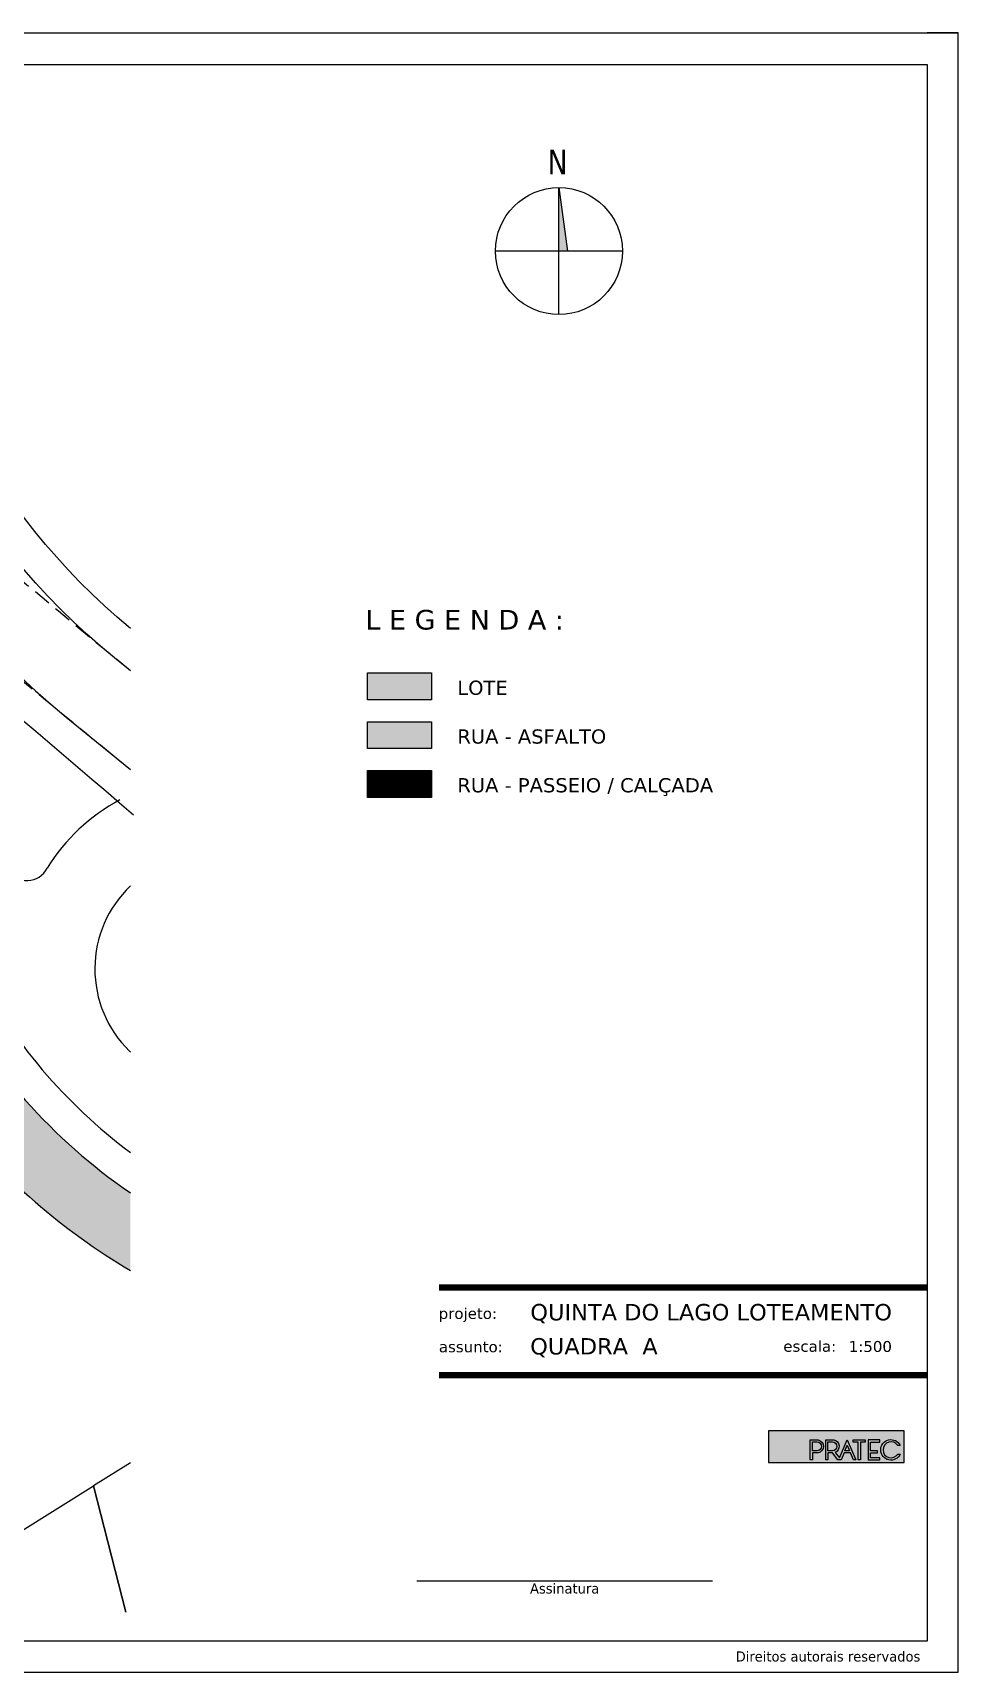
# Model space of a CAD drawing. Header units: metres. Extents: x 274309 to 279208, y 7442650 to 7445760.
# Drawn here: x 279123.8 to 279208.4, y 7444901.8 to 7445051.8 of the extents above; entities that cross this region are included whole.
import ezdxf
from ezdxf.enums import TextEntityAlignment as Align

# ---------------------------------------------------------------- set-up
doc = ezdxf.new("R2010")
doc.units = ezdxf.units.M
doc.header["$LTSCALE"] = 0.0254
doc.linetypes.add('HIDDEN2', pattern=[4.762499999999999, 3.175, -1.5875])
for name, color, linetype in [('CA-018', 251, 'Continuous'), ('CA-03', 7, 'Continuous'), ('CA-04', 4, 'Continuous'), ('CA-06', 6, 'Continuous'), ('CALÇADA', 1, 'Continuous'), ('CONTORNO', 240, 'Continuous'), ('FL-02', 12, 'Continuous'), ('FL-08', 8, 'Continuous'), ('LAYOUT', 11, 'Continuous'), ('LG018', 251, 'Continuous'), ('NO-02', 12, 'Continuous'), ('RUAS-N', 4, 'Continuous'), ('SOMBRA', 251, 'Continuous'), ('TXT-03', 3, 'Continuous')]:
    doc.layers.add(name, color=color, linetype=linetype)
for name, color, linetype, true_color in [('H-APP', 7, 'Continuous', 0x60a333), ('h-asfalto', 7, 'Continuous', 0xd6d6d6), ('H-CALÇADA', 7, 'Continuous', 0xaac695), ('H-LOTES', 7, 'Continuous', 0xf4e3c3)]:
    doc.layers.add(name, color=color, linetype=linetype, true_color=true_color)
doc.styles.add('ARIAL', font='verdana.ttf', dxfattribs={"height": 1})
doc.styles.add('VERDANA', font='verdana.ttf', dxfattribs={"height": 1})
doc.styles.add('ZU', font='verdana.ttf', dxfattribs={"height": 1})

# ---------------------------------------------------------------- blocks, each defined once
blk = doc.blocks.new('PRATEC-PRETO')
at = {"ltscale": 10, "true_color": 0xffffff}
h = blk.add_hatch(color=7, dxfattribs=at)
h.dxf.hatch_style = 1
h.paths.add_polyline_path([(0.02834745930158533, 0.01286431568587432), (0.02383693960655364, 0.01286431568587432), (0.02383693960655364, 0.001458196042221971), (0.02508237319671025, 0.001458196042221971), (0.02508237319671025, 0.005420992980361915), (0.02834745930158533, 0.005420992980361916, 0.8329399984511837)])
h.paths.add_polyline_path([(0.02777985852299026, 0.006621548462135252), (0.02508237319671025, 0.006621308162721107), (0.02508237319671025, 0.01168338697243598), (0.02777985852299024, 0.01168338697243598, -0.9756285854274924)], flags=16)
h.paths.add_polyline_path([(0.03726522929173371, 0.01286431568587432), (0.03275470959670201, 0.01286431568587432), (0.03275470959670201, 0.001458196042221971), (0.03400014318685862, 0.001458196042221971), (0.03400014318685862, 0.005420992980361917), (0.03649993919498229, 0.005420992980361916), (0.03971499044382654, 0.001458196042221971), (0.04149602709367173, 0.001458196042221973), (0.04325842068828933, 0.005432447858765954), (0.04689031772431917, 0.005432447858765954), (0.04853294996792101, 0.001458196042221971), (0.0499404346319352, 0.001458196042221971), (0.0450268296572176, 0.01286431568587432), (0.0405478310676699, 0.00254406878593727), (0.03803029170740047, 0.005647128891723696, 0.7471903271405723)])
h.paths.add_polyline_path([(0.03654274065411299, 0.01168338697243598, -0.9756285854274924), (0.03654274065411301, 0.006621548462135252), (0.03400014318685862, 0.006621321961574722), (0.03400014318685862, 0.01168338697243598)], flags=16)
h.paths.add_polyline_path([(0.04486920689851104, 0.009789293570065636), (0.04630724972412281, 0.006580645920621464), (0.0435868895619933, 0.006580645920621463)], flags=16)
h.paths.add_polyline_path([(0.05532733504514908, 0.01286431568587432), (0.04847282252922014, 0.01286431568587432), (0.04847282252922014, 0.01164830840571085), (0.05127006530892686, 0.01164830840571085), (0.05127006530892686, 0.001458196042221971), (0.05251549889908347, 0.001458196042221973), (0.05251549889908347, 0.01164830840571085), (0.05532733504514908, 0.01164830840571085)])
h.paths.add_polyline_path([(0.06369302268649335, 0.01286431568587432), (0.05698226151616836, 0.01286431568587432), (0.05698226151616836, 0.001458196042221971), (0.06369302268649335, 0.001458196042221969), (0.06369302268649335, 0.00267420332238544), (0.05822769510450598, 0.002674203322385438), (0.05822769510450598, 0.005440022050606784), (0.06222030012941104, 0.005440022050606785), (0.06222030012941104, 0.006656029330770253), (0.05822769510450598, 0.006656029330770252), (0.05822769510450598, 0.01164830840571085), (0.06369302268649335, 0.01164830840571085)])
h.paths.add_polyline_path([(0.07534532942918304, 0.004766642643517116), (0.07391385574373999, 0.004766642643517116, -3.432550238106108), (0.07385763176898763, 0.009679875278379768), (0.07527113837386423, 0.009679875278379768, 4.548614776508701)])
at = {"layer": 'CONTORNO', "true_color": 0x000000}
h = blk.add_hatch(color=18, dxfattribs=at)
h.paths.add_polyline_path([(0, 0.01796008138990146), (0, 0), (0.07753688264347147, 1.2732925824821e-10), (0.07753688264347147, 0.01796008151359274)])
h.paths.add_polyline_path([(0.02383693960655364, 0.01286431568587432), (0.02834745930158533, 0.01286431568587432, -0.832939998451184), (0.02834745930158533, 0.005420992980361916), (0.02508237319671025, 0.005420992980361916), (0.02508237319671025, 0.001458196042221971), (0.02383693960655364, 0.001458196042221971)], flags=16)
h.paths.add_polyline_path([(0.02508237319671025, 0.01168338697243598), (0.02777985852299025, 0.01168338697243598, -0.9756285854274926), (0.02777985852299025, 0.006621548462135252), (0.02508237319671025, 0.006621308162721107)], flags=0)
h.paths.add_polyline_path([(0.03275470959670201, 0.01286431568587432), (0.0372652292917337, 0.01286431568587432, -0.7471903271406007), (0.03803029170740047, 0.005647128891723696), (0.0405478310676699, 0.00254406878593727), (0.0450268296572176, 0.01286431568587432), (0.0499404346319352, 0.001458196042221971), (0.04853294996792101, 0.001458196042221971), (0.04689031772431917, 0.005432447858765954), (0.04325842068828933, 0.005432447858765954), (0.04149602709367173, 0.001458196042221971), (0.03971499044382654, 0.001458196042221971), (0.03649993919498229, 0.005420992980361916), (0.03400014318685862, 0.005420992980361916), (0.03400014318685862, 0.001458196042221971), (0.03275470959670201, 0.001458196042221971)], flags=16)
h.paths.add_polyline_path([(0.03400014318503963, 0.01168338697243598), (0.036542740654113, 0.01168338697243598, -0.9756285854274926), (0.036542740654113, 0.006621548462135252), (0.03400014318685862, 0.006621321961574722)], flags=0)
h.paths.add_polyline_path([(0.0435868895619933, 0.006580645920621464), (0.04486920689851104, 0.009789293570065638), (0.04630724972412281, 0.006580645920621464)], flags=0)
h.paths.add_polyline_path([(0.04847282252922014, 0.01286431568587432), (0.05532733504514908, 0.01286431568587432), (0.05532733504514908, 0.01164830840571085), (0.05251549889908347, 0.01164830840571085), (0.05251549889908347, 0.001458196042221971), (0.05127006530892686, 0.001458196042221971), (0.05127006530892686, 0.01164830840571085), (0.04847282252922014, 0.01164830840571085)], flags=16)
h.paths.add_polyline_path([(0.05698226151616836, 0.01286431568587432), (0.06369302268649335, 0.01286431568587432), (0.06369302268649335, 0.01164830840571085), (0.05822769510450598, 0.01164830840571085), (0.05822769510450598, 0.006656029330770252), (0.06222030012941104, 0.006656029330770252), (0.06222030012941104, 0.005440022050606785), (0.05822769510450598, 0.005440022050606785), (0.05822769510450598, 0.002674203322385438), (0.06369302268649335, 0.002674203322385438), (0.06369302268649335, 0.001458196042221971), (0.05698226151616836, 0.001458196042221971)], flags=16)
h.paths.add_polyline_path([(0.07527113837386423, 0.009679875278379768), (0.07385763176898763, 0.009679875278379768, 3.432550238106108), (0.07391385574373999, 0.004766642643517116), (0.07534532942918304, 0.004766642643517116, -4.548614776508701)], flags=16)
at = {"layer": 'CONTORNO'}
blk.add_lwpolyline([(0, 0), (0.07753688264347147, 1.2732925824821e-10), (0.07753688264347147, 0.01796008151359274), (0, 0.01796008138990146)], close=True, dxfattribs=at)
for points in [[(0.02383693960655364, 0.001458196042221971), (0.02383693960655364, 0.01286431568587432), (0.02834745930158533, 0.01286431568587432, -0.8329399984511837), (0.02834745930158533, 0.005420992980361916), (0.02508237319671025, 0.005420992980361916), (0.02508237319671025, 0.001458196042221971)], [(0.03971499044382654, 0.001458196042221971), (0.03649993919498229, 0.005420992980361916), (0.03400014318685862, 0.005420992980361916), (0.03400014318685862, 0.001458196042221971), (0.03275470959670201, 0.001458196042221971), (0.03275470959670201, 0.01286431568587432), (0.0372652292917337, 0.01286431568587432, -0.7471903271405728), (0.03803029170740047, 0.005647128891723696), (0.0405478310676699, 0.00254406878593727), (0.0450268296572176, 0.01286431568587432), (0.0499404346319352, 0.001458196042221971), (0.04853294996792101, 0.001458196042221971), (0.04689031772431917, 0.005432447858765954), (0.04325842068828933, 0.005432447858765954), (0.04149602709367173, 0.001458196042221971)], [(0.07527113837386423, 0.009679875278379768), (0.07385763176898763, 0.009679875278379768, 3.432550238106108), (0.07391385574373999, 0.004766642643517116), (0.07534532942918304, 0.004766642643517116, -4.548614776508701)]]:
    blk.add_lwpolyline(points, format="xyb", close=True, dxfattribs=at)
for points in [[(0.02508237319671025, 0.006621308162721107), (0.02508237319671025, 0.01168338697243598), (0.02777985852299025, 0.01168338697243598, -0.9756285854274885), (0.02777985852299025, 0.006621548462135252), (0.02508237319671025, 0.006621308162721107)], [(0.03400014318685862, 0.006621321961574722), (0.03400014318685862, 0.01168338697243598), (0.036542740654113, 0.01168338697243598, -0.9756285854274885), (0.036542740654113, 0.006621548462135252), (0.03400014318685862, 0.006621321961574722)]]:
    blk.add_lwpolyline(points, format="xyb", dxfattribs=at)
for points in [[(0.0435868895619933, 0.006580645920621464), (0.04486920689851104, 0.009789293570065638), (0.04630724972412281, 0.006580645920621464), (0.0435868895619933, 0.006580645920621464)], [(0.05127006530892686, 0.001458196042221971), (0.05127006530892686, 0.01164830840571085), (0.04847282252922014, 0.01164830840571085), (0.04847282252922014, 0.01286431568587432), (0.05532733504514908, 0.01286431568587432), (0.05532733504514908, 0.01164830840571085), (0.05251549889908347, 0.01164830840571085), (0.05251549889908347, 0.001458196042221971), (0.05127006530892686, 0.001458196042221971)], [(0.06369302268649335, 0.01286431568587432), (0.05698226151616836, 0.01286431568587432), (0.05698226151616836, 0.001458196042221971), (0.06369302268649335, 0.001458196042221971), (0.06369302268649335, 0.002674203322385438), (0.05822769510450598, 0.002674203322385438), (0.05822769510450598, 0.005440022050606785), (0.06222030012941104, 0.005440022050606785), (0.06222030012941104, 0.006656029330770252), (0.05822769510450598, 0.006656029330770252), (0.05822769510450598, 0.01164830840571085), (0.06369302268649335, 0.01164830840571085), (0.06369302268649335, 0.01286431568587432)]]:
    blk.add_lwpolyline(points, dxfattribs=at)

msp = doc.modelspace()

# ---------------------------------------------------------------- hatches: boundary and pattern name
at = {"layer": 'H-APP', "true_color": 0xcfdfbe}
h = msp.add_hatch(color=254, dxfattribs=at)
edge = h.paths.add_edge_path()
edge.add_line((279081.5187354963, 7445024.77554724), (279089.8738430748, 7445017.082162426))
edge.add_arc((279187.7674498241, 7445049.110927096), 103.0000000421663, 198.1170265563841, 207.7582558292045)
edge.add_line((279096.6206344524, 7445001.139497513), (279116.1166298427, 7444964.232718491))
edge.add_arc((279161.6312514832, 7444988.275804265), 51.47475844198593, 207.8452411076915, 235.7974796881881)
edge.add_line((279132.696272688, 7444945.703304236), (279132.6962726656, 7444938.59220119))
edge.add_arc((279162.6927807657, 7444989.397806208), 58.99999999496477, 207.7582558280589, 239.4416626988314, ccw=False)
edge.add_line((279110.4824690735, 7444961.91902617), (279091.3112244317, 7444998.344830217))
edge.add_arc((279187.769212232, 7445049.111580057), 109.0018637447794, 192.9007301951473, 207.7582558557649, ccw=False)
at = {"layer": 'h-asfalto', "linetype": 'Continuous', "transparency": 33554687}
h = msp.add_hatch(color=256, dxfattribs=at)
h.dxf.hatch_style = 1
h.paths.add_polyline_path([(279154.3965569185, 7444986.343201073), (279154.3965569222, 7444988.809683298), (279160.2579306476, 7444988.809683298), (279160.2579306494, 7444986.343201072)])
at = {"layer": 'H-CALÇADA'}
h = msp.add_hatch(dxfattribs=at)
h.set_pattern_fill('ANSI31', color=256, scale=0.006, angle=106.9999999999998, style=0)
h.set_pattern_definition([(90, (4146518.402217771, 5202082.649175639), (-0.01904999999999999, 7.40548433438237e-17), [])])
h.paths.add_polyline_path([(279160.2579306504, 7444981.882339749), (279160.2579306457, 7444984.34882197), (279154.3965569232, 7444984.348821967), (279154.3965569204, 7444981.882339749)])
at = {"layer": 'H-LOTES', "linetype": 'Continuous', "transparency": 33554687}
h = msp.add_hatch(color=256, dxfattribs=at)
h.dxf.hatch_style = 1
h.paths.add_polyline_path([(279160.2579306494, 7444990.804062401), (279160.2579306494, 7444993.270544627), (279154.3965569185, 7444993.270544629), (279154.3965569204, 7444990.804062402)])
at = {"layer": 'LAYOUT', "ltscale": 5}
msp.add_hatch(color=252, dxfattribs=at).paths.add_polyline_path([(279171.9110029612, 7445037.678896695), (279171.9110029584, 7445031.867814137), (279172.6861234216, 7445031.867814136)])

# ---------------------------------------------------------------- linework, layer by layer
for points in [[(279154.3965569204, 7444990.804062402), (279154.3965569185, 7444993.270544629), (279160.2579306494, 7444993.270544627), (279160.2579306485, 7444990.804062401)], [(279154.3965569185, 7444986.343201073), (279154.3965569222, 7444988.809683298), (279160.2579306476, 7444988.809683298), (279160.2579306494, 7444986.343201072)], [(279154.3965569204, 7444981.882339749), (279154.3965569232, 7444984.348821967), (279160.2579306457, 7444984.34882197), (279160.2579306494, 7444981.88233975)]]:
    msp.add_lwpolyline(points, close=True)
at = {"layer": 'CA-018', "color": 252}
msp.add_line((279158.915681262, 7444910.213498654), (279185.9470136962, 7444910.213498655), dxfattribs=at)
at = {"layer": 'CA-018', "const_width": 0.5829072326263572}
for points in [[(279160.9373186668, 7444937.029898563), (279205.6006876491, 7444937.029898564)], [(279160.9373186389, 7444929.020394197), (279205.6006876267, 7444929.020394197)]]:
    msp.add_lwpolyline(points, dxfattribs=at)
at = {"layer": 'CALÇADA'}
msp.add_arc((279162.6927807676, 7444989.39780621), 42.99999999673336, 225.6064312247502, 225.7657754260259, dxfattribs=at)
at = {"layer": 'FL-02'}
for p, q in [((279208.4385255054, 7445051.839408128), (279205.6006875867, 7445051.839408127)), ((279208.4385254914, 7444901.839408123), (279208.4385254914, 7445051.83940784)), ((278956.3880285635, 7444901.839408007), (279208.4385254914, 7444901.839408124))]:
    msp.add_line(p, q, dxfattribs=at)
msp.add_lwpolyline([(278956.3880285607, 7444901.839408002), (278956.3880284723, 7445051.83940784), (279208.4385254914, 7445051.83940784)], dxfattribs=at)
at = {"layer": 'FL-08'}
msp.add_lwpolyline([(278971.7258664058, 7444904.677245847), (278971.7258663183, 7445048.924871658), (279205.6006875653, 7445048.92487178), (279205.6006876528, 7444904.677245964), (278971.7258664067, 7444904.677245847)], dxfattribs=at)
at = {"layer": 'NO-02'}
msp.add_line((279177.722085519, 7445031.867814137), (279166.0999204044, 7445031.867814135), dxfattribs=at)
at = {"layer": 'NO-02', "color": 2}
msp.add_lwpolyline([(279171.9110029622, 7445026.05673158), (279171.9110029612, 7445037.678896695), (279172.6861234216, 7445031.867814136), (279171.9110029584, 7445031.867814137)], dxfattribs=at)
at = {"layer": 'NO-02'}
msp.add_circle((279171.9110029584, 7445031.867814137), 5.811082557462293, dxfattribs=at)
at = {"layer": 'RUAS-N', "color": 6}
msp.add_lwpolyline([(279060.9957081433, 7445047.583639883, 0.01970717995940592), (279072.4149138108, 7445034.124377358, 0.01456686718417548), (279081.5187354963, 7445024.77554724, 0.01588368776454949), (279092.0470963083, 7445015.205009582, 1.452801069891008e-06), (279132.9995189691, 7444980.288301235)], format="xyb", dxfattribs=at)
at = {"layer": 'RUAS-N'}
for centre, radius, start, end in [((279162.6927807704, 7444989.397806211), 53, 207.7582558346907, 235.5301944613385), ((279162.6927807694, 7444989.397806212), 59.00000000018789, 218.5335739157409, 239.4416626844362)]:
    msp.add_arc(centre, radius, start, end, dxfattribs=at)
at = {"layer": 'SOMBRA'}
for p, q in [((279132.696272688, 7444920.982574914), (279129.320757959, 7444918.878831557)), ((279122.5610816991, 7444914.665955842), (279129.320757959, 7444918.878831557)), ((279129.320757959, 7444918.878831557), (279132.2747280216, 7444907.336013949)), ((279132.2747280216, 7444907.336013949), (279129.320757959, 7444918.878831557))]:
    msp.add_line(p, q, dxfattribs=at)
at = {"layer": 'SOMBRA', "linetype": 'HIDDEN2', "ltscale": 20, "flags": 128}
for points in [[(279064.6823353944, 7445047.583639883, 0.05592791124535807), (279076.460167842, 7445033.359500007, 0.01719258713675232), (279132.0627456708, 7444984.966918609)], [(279132.6962726889, 7444993.467928743, -0.015856022179338), (279081.2802438168, 7445038.435942008, -0.04026604990552864), (279073.2229117332, 7445047.583639883)]]:
    msp.add_lwpolyline(points, format="xyb", dxfattribs=at)
at = {"layer": 'SOMBRA'}
for points in [[(279099.4708693856, 7445047.583639883, -0.02452985803966625), (279100.4950529812, 7445039.509321246, 0.2054192944113764), (279126.82502627, 7444989.219704301), (279132.6962726889, 7444984.440000078)], [(279132.696272688, 7444993.466302132), (279131.2443613512, 7444994.64828399, -0.2054192944136216), (279107.4742465764, 7445040.048632622, 0.02108977271159442), (279106.5710754618, 7445047.583639883)], [(279132.696272688, 7444997.338122263, -0.2030157294262072), (279110.4653295456, 7445040.279766068, 0.01977618694085847), (279109.6093128696, 7445047.583639883)]]:
    msp.add_lwpolyline(points, format="xyb", dxfattribs=at)
for centre, radius, start, end in [((279139.9660830498, 7444966.184854911), 17.51394303222714, 118.0340906604647, 148.1995608825775), ((279123.2720058449, 7444976.266617217), 1.999999999621854, 207.7582558346907, 334.7678321152439), ((279139.9660830498, 7444966.184854911), 10.51394303222714, 133.7445798260019, 225.6064312247502), ((279162.6927807704, 7444989.397806211), 50, 207.7582558346907, 233.1351039842991)]:
    msp.add_arc(centre, radius, start, end, dxfattribs=at)

# ---------------------------------------------------------------- block references
at = {"xscale": 160, "yscale": 160, "zscale": 160}
msp.add_blockref('PRATEC-PRETO', (279191.0853459815, 7444921.038986862), dxfattribs=at)

# ---------------------------------------------------------------- texts
at = {"layer": 'CA-03', "style": 'ZU'}
for s, p in [('projeto:', (279160.9046648722, 7444934.161391086)), ('assunto:', (279160.9230581392, 7444931.11257761)), ('escala:', (279192.4365665326, 7444931.159529354))]:
    msp.add_text(s, height=1, dxfattribs=at).set_placement(p)
at = {"layer": 'CA-04', "style": 'VERDANA'}
msp.add_text('1:500', height=1, dxfattribs=at).set_placement((279198.4214999611, 7444931.14218208))
at = {"layer": 'CA-06', "style": 'VERDANA'}
for s, p in [('QUINTA DO LAGO LOTEAMENTO', (279169.2889195289, 7444934.031537932)), ('QUADRA  A', (279169.2773073418, 7444930.909154987))]:
    msp.add_text(s, height=1.5, dxfattribs=at).set_placement(p)
at = {"layer": 'LG018', "style": 'VERDANA', "width": 0.9432721895184467}
msp.add_text('Assinatura', height=0.9240000000000002, dxfattribs=at).set_placement((279172.4313474791, 7444909.963498655), align=Align.TOP_CENTER)
msp.add_text('Direitos autorais reservados', height=0.9240000000000002, dxfattribs=at).set_placement((279188.0767781268, 7444902.818659943))
at = {"layer": 'NO-02', "style": 'ARIAL', "width": 0.7945743316357596}
msp.add_text('N', height=2.250385851943284, rotation=180, dxfattribs=at).set_placement((279172.7042057926, 7445041.141580539))
at = {"layer": 'TXT-03'}
for s, height, style, p in [('L E G E N D A :', 1.8, 'ZU', (279154.1977931224, 7444997.238368169)), ('LOTE', 1.3, 'VERDANA', (279162.6103631277, 7444991.263997948)), ('RUA - ASFALTO', 1.3, 'VERDANA', (279162.6103631305, 7444986.803136617)), ('RUA - PASSEIO / CALÇADA', 1.3, 'VERDANA', (279162.6103631333, 7444982.342275292))]:
    msp.add_text(s, height=height, dxfattribs=dict(at, style=style)).set_placement(p)

doc.saveas('drawing.dxf')
